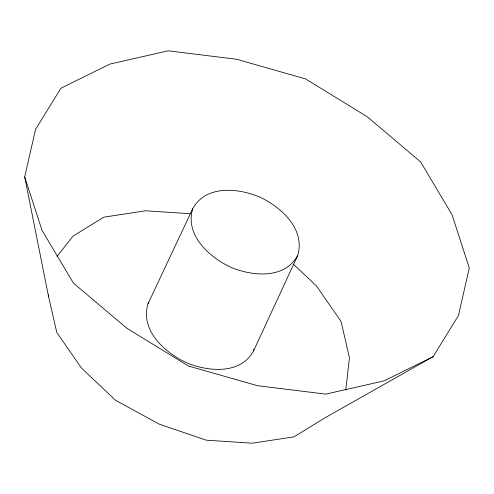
<?xml version="1.0" encoding="UTF-8"?>
<svg xmlns="http://www.w3.org/2000/svg" width="494" height="494" viewBox="0 0 494 494"><rect width="100%" height="100%" fill="white"/><g stroke="black" fill="none" stroke-linecap="round" stroke-linejoin="round"><path stroke-width="0.74" d="M48.474 296.19L24.7 176.963L35.537 129.403L60.916 88.247L109.853 64.084L168.219 50.808L236.558 59.255L305.613 78.923L367.252 116.769L420.616 161.878L452.004 214.655L469.3 267.97L458.463 315.524L433.084 356.687L324.916 417.85L294.06 436.826L252.28 443.192L206.196 440.173L159.278 424.161L115.565 400.288L81.43 368.005L56.791 332.413L48.474 296.19L48.647 294.659M345.769 389.994L349.431 357.798L341.113 321.575L316.475 285.977L293.529 264.278M192.641 208.863C184.886 235.224 209.147 257.127 230.71 267.211C252.193 276.307 284.791 279.481 297.746 255.386C305.508 229.031 281.234 207.128 259.677 197.044C238.201 187.955 205.584 184.768 192.641 208.863L147.959 303.909C140.086 330.418 164.582 352.444 186.238 362.615C207.838 371.71 240.695 374.977 253.663 350.697L297.746 255.386M253.663 350.697L253.897 349.184M147.959 303.909L148.855 302.692M57.014 256.479L72.995 236.138L103.851 217.162L145.625 210.79L190.178 213.711M433.084 356.687L384.147 380.849L325.781 394.126L257.442 385.678L188.387 366.011L126.754 328.17L73.384 283.062L41.996 230.278L24.7 176.963"/></g></svg>
